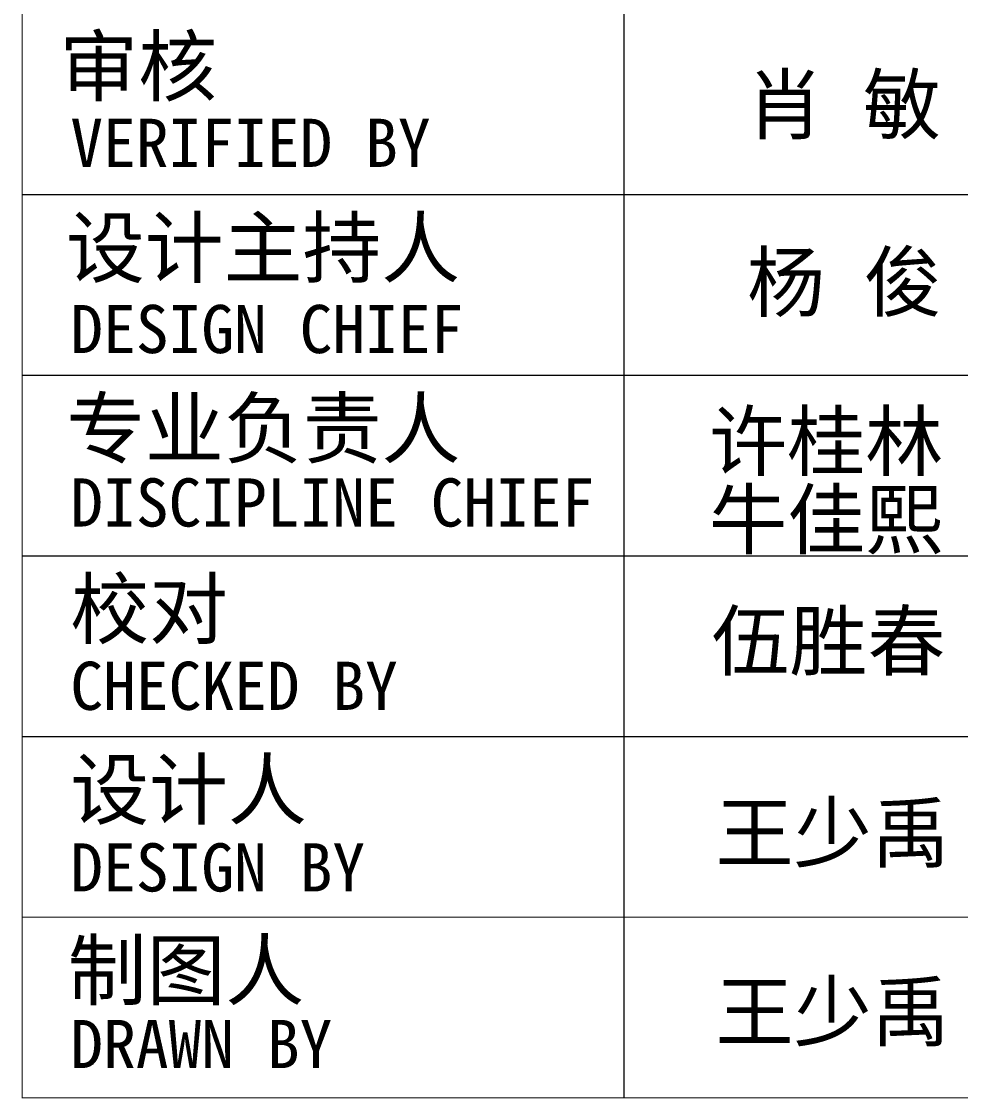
# Model space of a CAD drawing. Extents: x -415214 to 475089, y -207485 to 163917.
# Drawn here: x 467834 to 471733, y -8962 to -4490 of the extents above; entities that cross this region are included whole.
import ezdxf
from ezdxf.enums import TextEntityAlignment as Align

# ---------------------------------------------------------------- set-up
doc = ezdxf.new("R2010")
doc.units = 0
doc.header["$LTSCALE"] = 800
doc.layers.get('0').update_dxf_attribs({"linetype": 'CONTINUOUS'})
doc.layers.add('SHEET_TEXT', color=7, linetype='CONTINUOUS')
doc.layers.add('水专业电子签名', color=7, linetype='CONTINUOUS')
doc.styles.add('华文细黑', font='STXIHEI.TTF', dxfattribs={"height": 10})
doc.styles.add('图签信息$0$华文细黑', font='STXIHEI.TTF', dxfattribs={"height": 10})

# ---------------------------------------------------------------- blocks, each defined once
blk = doc.blocks.new('图签信息')
at = {"const_width": 0.05}
for points in [[(-62.5, 103.262), (-2.5, 103.262), (-2.5, 163.262), (-62.5, 163.262), (-62.5, 103.262)], [(-37.5, 163.262), (-37.5, 103.262)], [(-62.5, 140.762), (-2.5, 140.762)], [(-62.5, 133.262), (-2.5, 133.262)], [(-62.5, 125.762), (-2.5, 125.762)], [(-62.5, 118.262), (-2.5, 118.262)], [(-62.5, 110.762), (-2.5, 110.762)]]:
    blk.add_lwpolyline(points, dxfattribs=at)
at = {"style": '图签信息$0$华文细黑'}
for s, height, p in [('审核', 2.4, (-60.955, 147.294)), ('VERIFIED BY', 2, (-60.5, 143.915)), ('设计主持人', 2.4, (-60.678, 139.762)), ('DESIGN CHIEF', 2, (-60.5, 136.185)), ('专业负责人', 2.4, (-60.667, 132.262)), ('DISCIPLINE CHIEF', 2, (-60.5, 128.984)), ('校对', 2.4, (-60.5, 124.762)), ('CHECKED BY', 2, (-60.5, 121.371)), ('设计人', 2.4, (-60.5, 117.262)), ('DESIGN BY', 2, (-60.5, 113.832)), ('制图人', 2.4, (-60.606, 109.762)), ('DRAWN BY', 2, (-60.5, 106.498))]:
    blk.add_text(s, height=height, dxfattribs=at).set_placement(p, align=Align.TOP_LEFT)
blk = doc.blocks.new('图签-A1')
at = {"color": 2}
blk.add_blockref('图签信息', (0, 0), dxfattribs=at)
blk = doc.blocks.new('104 13#平面_t3')
at = {"xscale": 100, "yscale": 100, "zscale": 100}
blk.add_blockref('图签-A1', (72465.5, -19285.2), dxfattribs=at)
blk = doc.blocks.new('A$C76B8623A')
at = {"layer": '水专业电子签名', "style": '华文细黑'}
for s, p in [('肖 敏', (198, -510)), ('杨 俊', (202.1, -1255)), ('许桂林', (43.2, -1922.4)), ('牛佳熙', (43.2, -2250.4)), ('伍胜春', (52.8, -2760))]:
    blk.add_text(s, height=240, dxfattribs=at).set_placement(p, align=Align.TOP_LEFT)

msp = doc.modelspace()

# ---------------------------------------------------------------- block references
msp.add_blockref('104 13#平面_t3', (401620.6, 0))
at = {"xscale": 0.99, "yscale": 0.99, "zscale": 0.99}
msp.add_blockref('A$C76B8623A', (470646.4, -4210.8), dxfattribs=at)

# ---------------------------------------------------------------- texts
at = {"layer": 'SHEET_TEXT', "style": '华文细黑'}
for p in [(471202.4, -7858.2), (471202.4, -8600.7)]:
    msp.add_attdef('王少禹', text='总平面图', height=237.6, rotation=360, dxfattribs=at).set_placement(p, align=Align.MIDDLE_CENTER)

doc.saveas('drawing.dxf')
